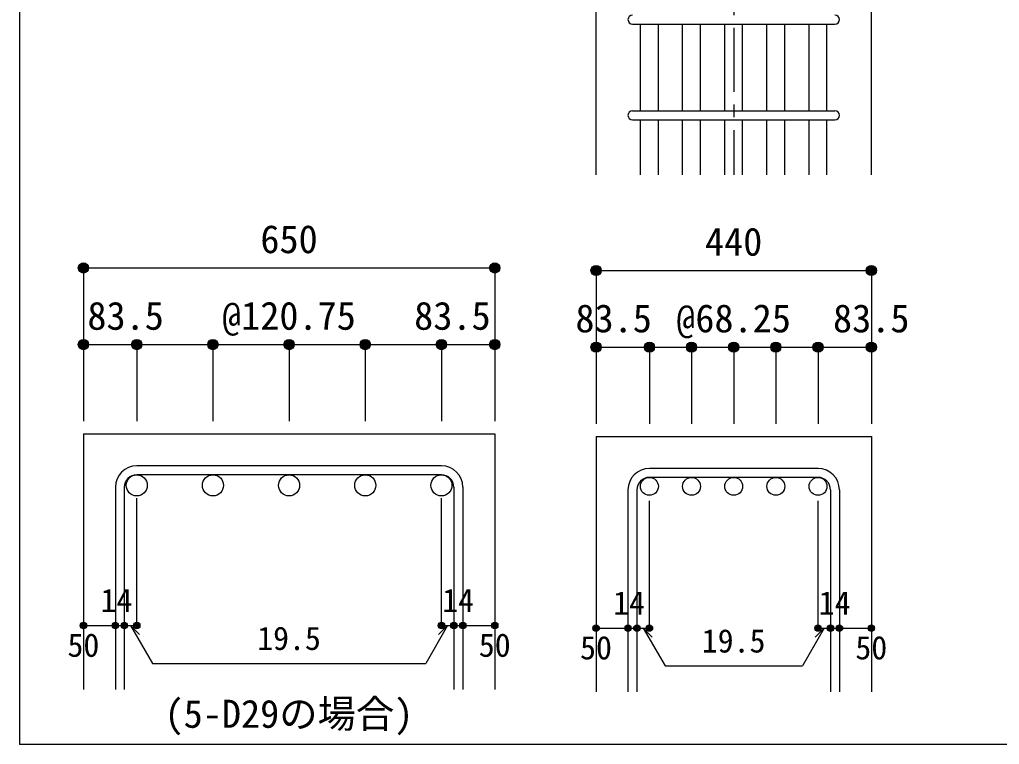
# Model space of a CAD drawing. Units: millimetres at full size, sheet at 1:20. Extents: x -3982 to 3969, y -2797 to 2801.
# Drawn here: x -3982 to -2448, y -2797 to -1662 of the extents above; entities that cross this region are included whole.
import ezdxf
from ezdxf.enums import TextEntityAlignment as Align

# ---------------------------------------------------------------- set-up
doc = ezdxf.new("R2010")
doc.units = ezdxf.units.MM
doc.header["$LTSCALE"] = 20
doc.header["$PDMODE"] = 32
doc.header["$PDSIZE"] = 10
doc.linetypes.add('CHAIN1', pattern=[8, 5, -1, 1, -1])
for name, color, linetype in [('6-1_躯体線', 2, 'Continuous'), ('6-5_梁主筋', 7, 'Continuous'), ('6-6_S.T.P.', 7, 'Continuous'), ('6-7_文字', 7, 'Continuous'), ('6-D_寸法', 4, 'Continuous'), ('F-0_枠', 6, 'Continuous')]:
    doc.layers.add(name, color=color, linetype=linetype)
doc.styles.add('ＭＳ ゴシック', font='')
doc.styles.get('ＭＳ ゴシック').set_extended_font_data('MS Gothic')

msp = doc.modelspace()

# ---------------------------------------------------------------- linework, layer by layer
at = {"layer": '6-1_躯体線'}
for p, q in [((-3079.37, -1904.67), (-3079.37, -1504.67)), ((-2648.37, -1904.67), (-2648.37, -1504.67)), ((-3881.96, -2310.64), (-3881.96, -2710.64)), ((-3881.96, -2310.64), (-3237.96, -2310.64)), ((-3237.96, -2310.64), (-3237.96, -2710.64)), ((-3079.37, -2314.67), (-3079.37, -2714.67)), ((-3079.37, -2314.67), (-2648.37, -2314.67)), ((-2648.37, -2314.67), (-2648.37, -2714.67))]:
    msp.add_line(p, q, dxfattribs=at)
at = {"layer": '6-5_梁主筋'}
for p, q in [((-3009.87, -1804.67), (-3009.87, -1668.67)), ((-2981.87, -1804.67), (-2981.87, -1668.67)), ((-2943.87, -1804.67), (-2943.87, -1668.67)), ((-2915.87, -1804.67), (-2915.87, -1668.67)), ((-2877.87, -1804.67), (-2877.87, -1668.67)), ((-2849.87, -1804.67), (-2849.87, -1668.67)), ((-2811.87, -1804.67), (-2811.87, -1668.67)), ((-2783.87, -1804.67), (-2783.87, -1668.67)), ((-2745.87, -1804.67), (-2745.87, -1668.67)), ((-2717.87, -1804.67), (-2717.87, -1668.67)), ((-3009.87, -1904.67), (-3009.87, -1818.67)), ((-2981.87, -1904.67), (-2981.87, -1818.67)), ((-2943.87, -1904.67), (-2943.87, -1818.67)), ((-2915.87, -1904.67), (-2915.87, -1818.67)), ((-2877.87, -1904.67), (-2877.87, -1818.67)), ((-2849.87, -1904.67), (-2849.87, -1818.67)), ((-2811.87, -1904.67), (-2811.87, -1818.67)), ((-2783.87, -1904.67), (-2783.87, -1818.67)), ((-2745.87, -1904.67), (-2745.87, -1818.67)), ((-2717.87, -1904.67), (-2717.87, -1818.67))]:
    msp.add_line(p, q, dxfattribs=at)
at = {"layer": '6-5_梁主筋', "color": 3}
for centre, radius in [((-3798.46, -2391.14), 16.5), ((-3679.21, -2391.14), 16.5), ((-3559.96, -2391.14), 16.5), ((-3440.71, -2391.14), 16.5), ((-3321.46, -2391.14), 16.5), ((-2995.87, -2392.67), 14), ((-2929.87, -2392.67), 14), ((-2863.87, -2392.67), 14), ((-2797.87, -2392.67), 14), ((-2731.87, -2392.67), 14)]:
    msp.add_circle(centre, radius, dxfattribs=at)
at = {"layer": '6-6_S.T.P.'}
for p, q in [((-3022.37, -1668.67), (-2705.37, -1668.67)), ((-3022.37, -1804.67), (-2705.37, -1804.67)), ((-3022.37, -1818.67), (-2705.37, -1818.67)), ((-3321.46, -2360.64), (-3798.46, -2360.64)), ((-3321.46, -2374.64), (-3798.46, -2374.64)), ((-2731.87, -2364.67), (-2995.87, -2364.67)), ((-2731.87, -2378.67), (-2995.87, -2378.67)), ((-3831.96, -2394.14), (-3831.96, -2710.64)), ((-3817.96, -2394.14), (-3817.96, -2710.64)), ((-3301.96, -2394.14), (-3301.96, -2710.64)), ((-3287.96, -2394.14), (-3287.96, -2710.64)), ((-3029.37, -2398.17), (-3029.37, -2714.67)), ((-3015.37, -2398.17), (-3015.37, -2714.67)), ((-2712.37, -2398.17), (-2712.37, -2714.67)), ((-2698.37, -2398.17), (-2698.37, -2714.67))]:
    msp.add_line(p, q, dxfattribs=at)
for centre, radius, start, end in [((-3022.37, -1661.67), 7, 90, 270), ((-2705.37, -1661.67), 7, 270, 90), ((-3022.37, -1811.67), 7, 90, 270), ((-2705.37, -1811.67), 7, 270, 90), ((-3798.46, -2394.14), 33.5, 90, 180), ((-3321.46, -2394.14), 33.5, 0, 90), ((-3798.46, -2394.14), 19.5, 90, 180), ((-3321.46, -2394.14), 19.5, 0, 90), ((-2995.87, -2398.17), 33.5, 90, 180), ((-2731.87, -2398.17), 33.5, 0, 90), ((-2995.87, -2398.17), 19.5, 90, 180), ((-2731.87, -2398.17), 19.5, 0, 90)]:
    msp.add_arc(centre, radius, start, end, dxfattribs=at)
at = {"layer": '6-D_寸法', "linetype": 'CHAIN1'}
msp.add_line((-2863.87, -554.67), (-2863.87, -1904.67), dxfattribs=at)
at = {"layer": '6-D_寸法'}
for p, q in [((-3881.96, -2050.64), (-3881.96, -2170.64)), ((-3881.96, -2050.64), (-3237.96, -2050.64)), ((-3237.96, -2050.64), (-3237.96, -2170.64)), ((-3079.37, -2054.67), (-3079.37, -2174.67)), ((-3079.37, -2054.67), (-2648.37, -2054.67)), ((-2648.37, -2054.67), (-2648.37, -2174.67)), ((-3881.96, -2170.64), (-3798.46, -2170.64)), ((-3881.96, -2170.64), (-3881.96, -2290.64)), ((-3798.46, -2170.64), (-3798.46, -2290.64)), ((-3798.46, -2170.64), (-3798.46, -2290.64)), ((-3798.46, -2170.64), (-3798.46, -2290.64)), ((-3798.46, -2170.64), (-3679.21, -2170.64)), ((-3679.21, -2170.64), (-3679.21, -2290.64)), ((-3679.21, -2170.64), (-3559.96, -2170.64)), ((-3559.96, -2170.64), (-3559.96, -2290.64)), ((-3559.96, -2170.64), (-3440.71, -2170.64)), ((-3440.71, -2170.64), (-3440.71, -2290.64)), ((-3440.71, -2170.64), (-3321.46, -2170.64)), ((-3321.46, -2170.64), (-3321.46, -2290.64)), ((-3321.46, -2170.64), (-3237.96, -2170.64)), ((-3321.46, -2170.64), (-3321.46, -2290.64)), ((-3321.46, -2170.64), (-3321.46, -2290.64)), ((-3237.96, -2170.64), (-3237.96, -2290.64)), ((-3079.37, -2174.67), (-2995.87, -2174.67)), ((-3079.37, -2174.67), (-3079.37, -2294.67)), ((-2995.87, -2174.67), (-2995.87, -2294.67)), ((-2995.87, -2174.67), (-2995.87, -2294.67)), ((-2995.87, -2174.67), (-2995.87, -2294.67)), ((-2995.87, -2174.67), (-2929.87, -2174.67)), ((-2929.87, -2174.67), (-2929.87, -2294.67)), ((-2929.87, -2174.67), (-2863.87, -2174.67)), ((-2863.87, -2174.67), (-2863.87, -2294.67)), ((-2863.87, -2174.67), (-2797.87, -2174.67)), ((-2797.87, -2174.67), (-2797.87, -2294.67)), ((-2797.87, -2174.67), (-2731.87, -2174.67)), ((-2731.87, -2174.67), (-2731.87, -2294.67)), ((-2731.87, -2174.67), (-2648.37, -2174.67)), ((-2731.87, -2174.67), (-2731.87, -2294.67)), ((-2731.87, -2174.67), (-2731.87, -2294.67)), ((-2648.37, -2174.67), (-2648.37, -2294.67)), ((-3798.46, -2610.64), (-3798.46, -2411.31)), ((-3321.46, -2610.64), (-3321.46, -2411.31)), ((-2995.87, -2614.67), (-2995.87, -2415.34)), ((-2731.87, -2614.67), (-2731.87, -2415.34)), ((-3881.96, -2610.64), (-3831.96, -2610.64)), ((-3831.96, -2610.64), (-3798.46, -2610.64)), ((-3808.21, -2610.64), (-3794.06, -2624.78)), ((-3808.21, -2610.64), (-3773.98, -2669.92)), ((-3311.71, -2610.64), (-3345.93, -2669.92)), ((-3311.71, -2610.64), (-3325.85, -2624.78)), ((-3321.46, -2610.64), (-3237.96, -2610.64)), ((-3301.96, -2610.64), (-3287.96, -2610.64)), ((-3079.37, -2614.67), (-3029.37, -2614.67)), ((-3029.37, -2614.67), (-2995.87, -2614.67)), ((-3005.62, -2614.67), (-2991.48, -2628.81)), ((-3005.62, -2614.67), (-2971.39, -2673.95)), ((-2722.12, -2614.67), (-2756.34, -2673.95)), ((-2722.12, -2614.67), (-2736.26, -2628.81)), ((-2731.87, -2614.67), (-2648.37, -2614.67)), ((-2712.37, -2614.67), (-2698.37, -2614.67)), ((-3773.98, -2669.92), (-3345.93, -2669.92)), ((-2971.39, -2673.95), (-2756.34, -2673.95))]:
    msp.add_line(p, q, dxfattribs=at)
for points in [[(-3237.96, -2050.64), (-3237.96, -2170.64), (-3237.96, -2290.64)], [(-2648.37, -2054.67), (-2648.37, -2174.67), (-2648.37, -2294.67)]]:
    msp.add_lwpolyline(points, dxfattribs=at)
for centre, radius in [((-3881.96, -2050.64), 8), ((-3881.96, -2050.64), 7.2), ((-3881.96, -2050.64), 6.4), ((-3881.96, -2050.64), 5.6), ((-3881.96, -2050.64), 4.8), ((-3881.96, -2050.64), 4), ((-3881.96, -2050.64), 3.2), ((-3881.96, -2050.64), 2.4), ((-3881.96, -2050.64), 1.6), ((-3881.96, -2050.64), 0.8), ((-3237.96, -2050.64), 8), ((-3237.96, -2050.64), 7.2), ((-3237.96, -2050.64), 6.4), ((-3237.96, -2050.64), 5.6), ((-3237.96, -2050.64), 4.8), ((-3237.96, -2050.64), 4), ((-3237.96, -2050.64), 3.2), ((-3237.96, -2050.64), 2.4), ((-3237.96, -2050.64), 1.6), ((-3237.96, -2050.64), 0.8), ((-3079.37, -2054.67), 8), ((-3079.37, -2054.67), 7.2), ((-3079.37, -2054.67), 6.4), ((-3079.37, -2054.67), 5.6), ((-3079.37, -2054.67), 4.8), ((-3079.37, -2054.67), 4), ((-3079.37, -2054.67), 3.2), ((-3079.37, -2054.67), 2.4), ((-3079.37, -2054.67), 1.6), ((-3079.37, -2054.67), 0.8), ((-2648.37, -2054.67), 8), ((-2648.37, -2054.67), 7.2), ((-2648.37, -2054.67), 6.4), ((-2648.37, -2054.67), 5.6), ((-2648.37, -2054.67), 4.8), ((-2648.37, -2054.67), 4), ((-2648.37, -2054.67), 3.2), ((-2648.37, -2054.67), 2.4), ((-2648.37, -2054.67), 1.6), ((-2648.37, -2054.67), 0.8), ((-3881.96, -2170.64), 8), ((-3798.46, -2170.64), 8), ((-3679.21, -2170.64), 8), ((-3559.96, -2170.64), 8), ((-3440.71, -2170.64), 8), ((-3321.46, -2170.64), 8), ((-3237.96, -2170.64), 8), ((-3881.96, -2170.64), 7.2), ((-3881.96, -2170.64), 6.4), ((-3881.96, -2170.64), 5.6), ((-3881.96, -2170.64), 4.8), ((-3881.96, -2170.64), 4), ((-3881.96, -2170.64), 3.2), ((-3881.96, -2170.64), 2.4), ((-3881.96, -2170.64), 1.6), ((-3881.96, -2170.64), 0.8), ((-3798.46, -2170.64), 7.2), ((-3798.46, -2170.64), 6.4), ((-3798.46, -2170.64), 5.6), ((-3798.46, -2170.64), 4.8), ((-3798.46, -2170.64), 4), ((-3798.46, -2170.64), 3.2), ((-3798.46, -2170.64), 2.4), ((-3798.46, -2170.64), 1.6), ((-3798.46, -2170.64), 0.8), ((-3679.21, -2170.64), 7.2), ((-3679.21, -2170.64), 6.4), ((-3679.21, -2170.64), 5.6), ((-3679.21, -2170.64), 4.8), ((-3679.21, -2170.64), 4), ((-3679.21, -2170.64), 3.2), ((-3679.21, -2170.64), 2.4), ((-3679.21, -2170.64), 1.6), ((-3679.21, -2170.64), 0.8), ((-3559.96, -2170.64), 7.2), ((-3559.96, -2170.64), 6.4), ((-3559.96, -2170.64), 5.6), ((-3559.96, -2170.64), 4.8), ((-3559.96, -2170.64), 4), ((-3559.96, -2170.64), 3.2), ((-3559.96, -2170.64), 2.4), ((-3559.96, -2170.64), 1.6), ((-3559.96, -2170.64), 0.8), ((-3440.71, -2170.64), 7.2), ((-3440.71, -2170.64), 6.4), ((-3440.71, -2170.64), 5.6), ((-3440.71, -2170.64), 4.8), ((-3440.71, -2170.64), 4), ((-3440.71, -2170.64), 3.2), ((-3440.71, -2170.64), 2.4), ((-3440.71, -2170.64), 1.6), ((-3440.71, -2170.64), 0.8), ((-3321.46, -2170.64), 7.2), ((-3321.46, -2170.64), 6.4), ((-3321.46, -2170.64), 5.6), ((-3321.46, -2170.64), 4.8), ((-3321.46, -2170.64), 4), ((-3321.46, -2170.64), 3.2), ((-3321.46, -2170.64), 2.4), ((-3321.46, -2170.64), 1.6), ((-3321.46, -2170.64), 0.8), ((-3237.96, -2170.64), 7.2), ((-3237.96, -2170.64), 6.4), ((-3237.96, -2170.64), 5.6), ((-3237.96, -2170.64), 4.8), ((-3237.96, -2170.64), 4), ((-3237.96, -2170.64), 3.2), ((-3237.96, -2170.64), 2.4), ((-3237.96, -2170.64), 1.6), ((-3237.96, -2170.64), 0.8), ((-3079.37, -2174.67), 8), ((-3079.37, -2174.67), 7.2), ((-3079.37, -2174.67), 6.4), ((-3079.37, -2174.67), 5.6), ((-3079.37, -2174.67), 4.8), ((-3079.37, -2174.67), 4), ((-3079.37, -2174.67), 3.2), ((-3079.37, -2174.67), 2.4), ((-3079.37, -2174.67), 1.6), ((-3079.37, -2174.67), 0.8), ((-2995.87, -2174.67), 8), ((-2995.87, -2174.67), 7.2), ((-2995.87, -2174.67), 6.4), ((-2995.87, -2174.67), 5.6), ((-2995.87, -2174.67), 4.8), ((-2995.87, -2174.67), 4), ((-2995.87, -2174.67), 3.2), ((-2995.87, -2174.67), 2.4), ((-2995.87, -2174.67), 1.6), ((-2995.87, -2174.67), 0.8), ((-2929.87, -2174.67), 8), ((-2929.87, -2174.67), 7.2), ((-2929.87, -2174.67), 6.4), ((-2929.87, -2174.67), 5.6), ((-2929.87, -2174.67), 4.8), ((-2929.87, -2174.67), 4), ((-2929.87, -2174.67), 3.2), ((-2929.87, -2174.67), 2.4), ((-2929.87, -2174.67), 1.6), ((-2929.87, -2174.67), 0.8), ((-2863.87, -2174.67), 8), ((-2863.87, -2174.67), 7.2), ((-2863.87, -2174.67), 6.4), ((-2863.87, -2174.67), 5.6), ((-2863.87, -2174.67), 4.8), ((-2863.87, -2174.67), 4), ((-2863.87, -2174.67), 3.2), ((-2863.87, -2174.67), 2.4), ((-2863.87, -2174.67), 1.6), ((-2863.87, -2174.67), 0.8), ((-2797.87, -2174.67), 8), ((-2797.87, -2174.67), 7.2), ((-2797.87, -2174.67), 6.4), ((-2797.87, -2174.67), 5.6), ((-2797.87, -2174.67), 4.8), ((-2797.87, -2174.67), 4), ((-2797.87, -2174.67), 3.2), ((-2797.87, -2174.67), 2.4), ((-2797.87, -2174.67), 1.6), ((-2797.87, -2174.67), 0.8), ((-2731.87, -2174.67), 8), ((-2731.87, -2174.67), 7.2), ((-2731.87, -2174.67), 6.4), ((-2731.87, -2174.67), 5.6), ((-2731.87, -2174.67), 4.8), ((-2731.87, -2174.67), 4), ((-2731.87, -2174.67), 3.2), ((-2731.87, -2174.67), 2.4), ((-2731.87, -2174.67), 1.6), ((-2731.87, -2174.67), 0.8), ((-2648.37, -2174.67), 8), ((-2648.37, -2174.67), 7.2), ((-2648.37, -2174.67), 6.4), ((-2648.37, -2174.67), 5.6), ((-2648.37, -2174.67), 4.8), ((-2648.37, -2174.67), 4), ((-2648.37, -2174.67), 3.2), ((-2648.37, -2174.67), 2.4), ((-2648.37, -2174.67), 1.6), ((-2648.37, -2174.67), 0.8), ((-3881.96, -2610.64), 4), ((-3881.96, -2610.64), 3.6), ((-3881.96, -2610.64), 3.2), ((-3881.96, -2610.64), 2.8), ((-3831.96, -2610.64), 4), ((-3831.96, -2610.64), 3.6), ((-3831.96, -2610.64), 3.2), ((-3831.96, -2610.64), 2.8), ((-3817.96, -2610.64), 4), ((-3817.96, -2610.64), 3.6), ((-3817.96, -2610.64), 3.2), ((-3817.96, -2610.64), 2.8), ((-3798.46, -2610.64), 4), ((-3798.46, -2610.64), 3.6), ((-3798.46, -2610.64), 3.2), ((-3798.46, -2610.64), 2.8), ((-3321.46, -2610.64), 4), ((-3321.46, -2610.64), 3.6), ((-3321.46, -2610.64), 3.2), ((-3321.46, -2610.64), 2.8), ((-3301.96, -2610.64), 4), ((-3301.96, -2610.64), 3.6), ((-3301.96, -2610.64), 3.2), ((-3301.96, -2610.64), 2.8), ((-3287.96, -2610.64), 4), ((-3287.96, -2610.64), 3.6), ((-3287.96, -2610.64), 3.2), ((-3287.96, -2610.64), 2.8), ((-3237.96, -2610.64), 4), ((-3237.96, -2610.64), 3.6), ((-3237.96, -2610.64), 3.2), ((-3237.96, -2610.64), 2.8), ((-3881.96, -2610.64), 2.4), ((-3881.96, -2610.64), 2), ((-3881.96, -2610.64), 1.6), ((-3881.96, -2610.64), 1.2), ((-3881.96, -2610.64), 0.8), ((-3881.96, -2610.64), 0.4), ((-3831.96, -2610.64), 2.4), ((-3831.96, -2610.64), 2), ((-3831.96, -2610.64), 1.6), ((-3831.96, -2610.64), 1.2), ((-3831.96, -2610.64), 0.8), ((-3831.96, -2610.64), 0.4), ((-3817.96, -2610.64), 2.4), ((-3817.96, -2610.64), 2), ((-3817.96, -2610.64), 1.6), ((-3817.96, -2610.64), 1.2), ((-3817.96, -2610.64), 0.8), ((-3817.96, -2610.64), 0.4), ((-3798.46, -2610.64), 2.4), ((-3798.46, -2610.64), 2), ((-3798.46, -2610.64), 1.6), ((-3798.46, -2610.64), 1.2), ((-3798.46, -2610.64), 0.8), ((-3798.46, -2610.64), 0.4), ((-3321.46, -2610.64), 2.4), ((-3321.46, -2610.64), 2), ((-3321.46, -2610.64), 1.6), ((-3321.46, -2610.64), 1.2), ((-3321.46, -2610.64), 0.8), ((-3321.46, -2610.64), 0.4), ((-3301.96, -2610.64), 2.4), ((-3301.96, -2610.64), 2), ((-3301.96, -2610.64), 1.6), ((-3301.96, -2610.64), 1.2), ((-3301.96, -2610.64), 0.8), ((-3301.96, -2610.64), 0.4), ((-3287.96, -2610.64), 2.4), ((-3287.96, -2610.64), 2), ((-3287.96, -2610.64), 1.6), ((-3287.96, -2610.64), 1.2), ((-3287.96, -2610.64), 0.8), ((-3287.96, -2610.64), 0.4), ((-3237.96, -2610.64), 2.4), ((-3237.96, -2610.64), 2), ((-3237.96, -2610.64), 1.6), ((-3237.96, -2610.64), 1.2), ((-3237.96, -2610.64), 0.8), ((-3237.96, -2610.64), 0.4), ((-3079.37, -2614.67), 4), ((-3079.37, -2614.67), 3.6), ((-3079.37, -2614.67), 3.2), ((-3079.37, -2614.67), 2.8), ((-3079.37, -2614.67), 2.4), ((-3079.37, -2614.67), 2), ((-3079.37, -2614.67), 1.6), ((-3079.37, -2614.67), 1.2), ((-3079.37, -2614.67), 0.8), ((-3079.37, -2614.67), 0.4), ((-3029.37, -2614.67), 4), ((-3029.37, -2614.67), 3.6), ((-3029.37, -2614.67), 3.2), ((-3029.37, -2614.67), 2.8), ((-3029.37, -2614.67), 2.4), ((-3029.37, -2614.67), 2), ((-3029.37, -2614.67), 1.6), ((-3029.37, -2614.67), 1.2), ((-3029.37, -2614.67), 0.8), ((-3029.37, -2614.67), 0.4), ((-3015.37, -2614.67), 4), ((-3015.37, -2614.67), 3.6), ((-3015.37, -2614.67), 3.2), ((-3015.37, -2614.67), 2.8), ((-3015.37, -2614.67), 2.4), ((-3015.37, -2614.67), 2), ((-3015.37, -2614.67), 1.6), ((-3015.37, -2614.67), 1.2), ((-3015.37, -2614.67), 0.8), ((-3015.37, -2614.67), 0.4), ((-2995.87, -2614.67), 4), ((-2995.87, -2614.67), 3.6), ((-2995.87, -2614.67), 3.2), ((-2995.87, -2614.67), 2.8), ((-2995.87, -2614.67), 2.4), ((-2995.87, -2614.67), 2), ((-2995.87, -2614.67), 1.6), ((-2995.87, -2614.67), 1.2), ((-2995.87, -2614.67), 0.8), ((-2995.87, -2614.67), 0.4), ((-2731.87, -2614.67), 4), ((-2731.87, -2614.67), 3.6), ((-2731.87, -2614.67), 3.2), ((-2731.87, -2614.67), 2.8), ((-2731.87, -2614.67), 2.4), ((-2731.87, -2614.67), 2), ((-2731.87, -2614.67), 1.6), ((-2731.87, -2614.67), 1.2), ((-2731.87, -2614.67), 0.8), ((-2731.87, -2614.67), 0.4), ((-2712.37, -2614.67), 4), ((-2712.37, -2614.67), 3.6), ((-2712.37, -2614.67), 3.2), ((-2712.37, -2614.67), 2.8), ((-2712.37, -2614.67), 2.4), ((-2712.37, -2614.67), 2), ((-2712.37, -2614.67), 1.6), ((-2712.37, -2614.67), 1.2), ((-2712.37, -2614.67), 0.8), ((-2712.37, -2614.67), 0.4), ((-2698.37, -2614.67), 4), ((-2698.37, -2614.67), 3.6), ((-2698.37, -2614.67), 3.2), ((-2698.37, -2614.67), 2.8), ((-2698.37, -2614.67), 2.4), ((-2698.37, -2614.67), 2), ((-2698.37, -2614.67), 1.6), ((-2698.37, -2614.67), 1.2), ((-2698.37, -2614.67), 0.8), ((-2698.37, -2614.67), 0.4), ((-2648.37, -2614.67), 4), ((-2648.37, -2614.67), 3.6), ((-2648.37, -2614.67), 3.2), ((-2648.37, -2614.67), 2.8), ((-2648.37, -2614.67), 2.4), ((-2648.37, -2614.67), 2), ((-2648.37, -2614.67), 1.6), ((-2648.37, -2614.67), 1.2), ((-2648.37, -2614.67), 0.8), ((-2648.37, -2614.67), 0.4)]:
    msp.add_circle(centre, radius, dxfattribs=at)
at = {"layer": '6-D_寸法', "color": 7}
for p in [(-3881.96, -2050.64), (-3237.96, -2050.64), (-3079.37, -2054.67), (-2648.37, -2054.67), (-3881.96, -2170.64), (-3798.46, -2170.64), (-3679.21, -2170.64), (-3559.96, -2170.64), (-3440.71, -2170.64), (-3321.46, -2170.64), (-3321.46, -2170.64), (-3237.96, -2170.64), (-3079.37, -2174.67), (-2995.87, -2174.67), (-2929.87, -2174.67), (-2863.87, -2174.67), (-2797.87, -2174.67), (-2731.87, -2174.67), (-2648.37, -2174.67), (-3881.96, -2610.64), (-3831.96, -2610.64), (-3817.96, -2610.64), (-3798.46, -2610.64), (-3321.46, -2610.64), (-3301.96, -2610.64), (-3287.96, -2610.64), (-3237.96, -2610.64), (-3079.37, -2614.67), (-3029.37, -2614.67), (-3015.37, -2614.67), (-2995.87, -2614.67), (-2731.87, -2614.67), (-2712.37, -2614.67), (-2698.37, -2614.67), (-2648.37, -2614.67)]:
    msp.add_point(p, dxfattribs=at)
at = {"layer": 'F-0_枠'}
for p in [(-3981.92, 2800.77), (3969.4, -2796.83)]:
    msp.add_line(p, (-3981.92, -2796.83), dxfattribs=at)

# ---------------------------------------------------------------- texts
at = {"layer": '6-7_文字', "style": 'ＭＳ ゴシック'}
msp.add_text('(5-D29の場合)', height=43.99, dxfattribs=at).set_placement((-3754.96, -2784.04), align=Align.BOTTOM_LEFT)
at = {"layer": '6-D_寸法', "style": 'ＭＳ ゴシック'}
for s, height, p in [('650', 43.99, (-3604.96, -2040.64)), ('440', 43.99, (-2908.87, -2044.67)), ('83.5', 43.99, (-3875.79, -2160.64)), ('@120.75', 43.99, (-3664.96, -2160.64)), ('83.5', 43.99, (-3364.12, -2160.64)), ('83.5', 43.99, (-3111.7, -2164.68)), ('@68.25', 43.99, (-2953.87, -2164.67)), ('83.5', 43.99, (-2708.37, -2164.67)), ('14', 36.66, (-3855.27, -2600.57)), ('14', 36.66, (-3320.34, -2600.64)), ('14', 36.66, (-3052.68, -2604.6)), ('14', 36.66, (-2730.76, -2604.67)), ('19.5', 36.66, (-3609.96, -2659.92)), ('19.5', 36.66, (-2913.87, -2663.95)), ('50', 36.66, (-3906.96, -2670.64)), ('50', 36.66, (-3262.96, -2670.64)), ('50', 36.66, (-3104.37, -2674.67)), ('50', 36.66, (-2673.37, -2674.67))]:
    msp.add_text(s, height=height, dxfattribs=at).set_placement(p, align=Align.BOTTOM_LEFT)

doc.saveas('drawing.dxf')
